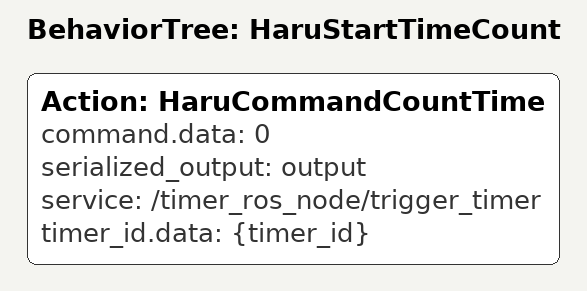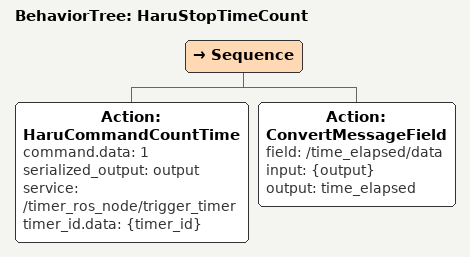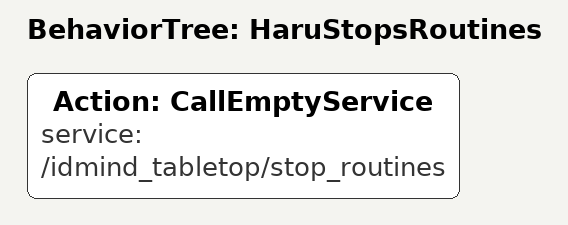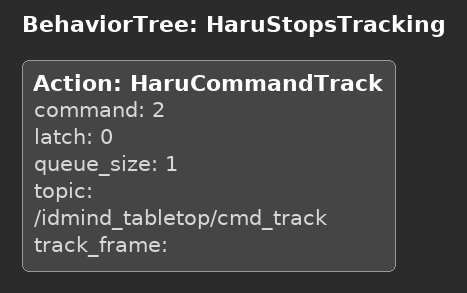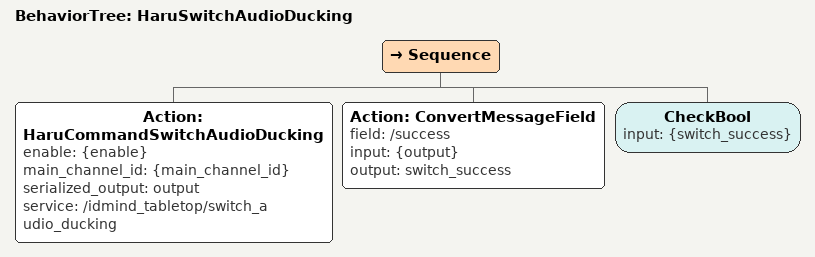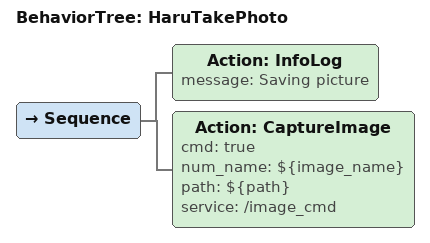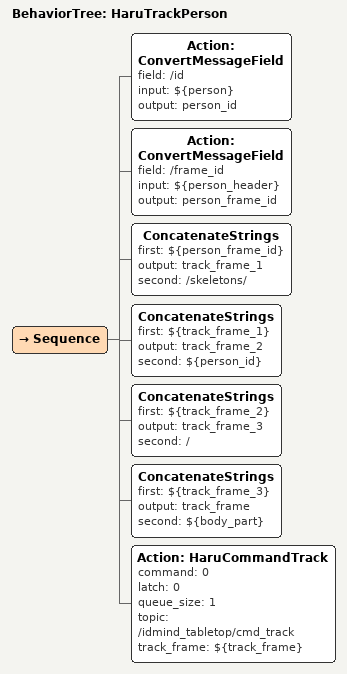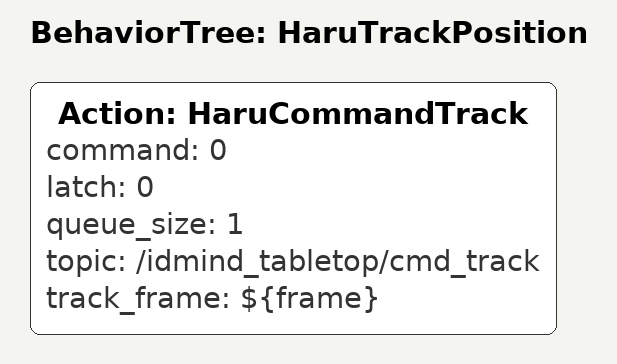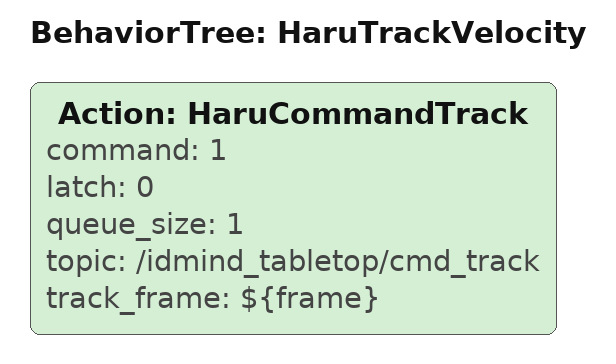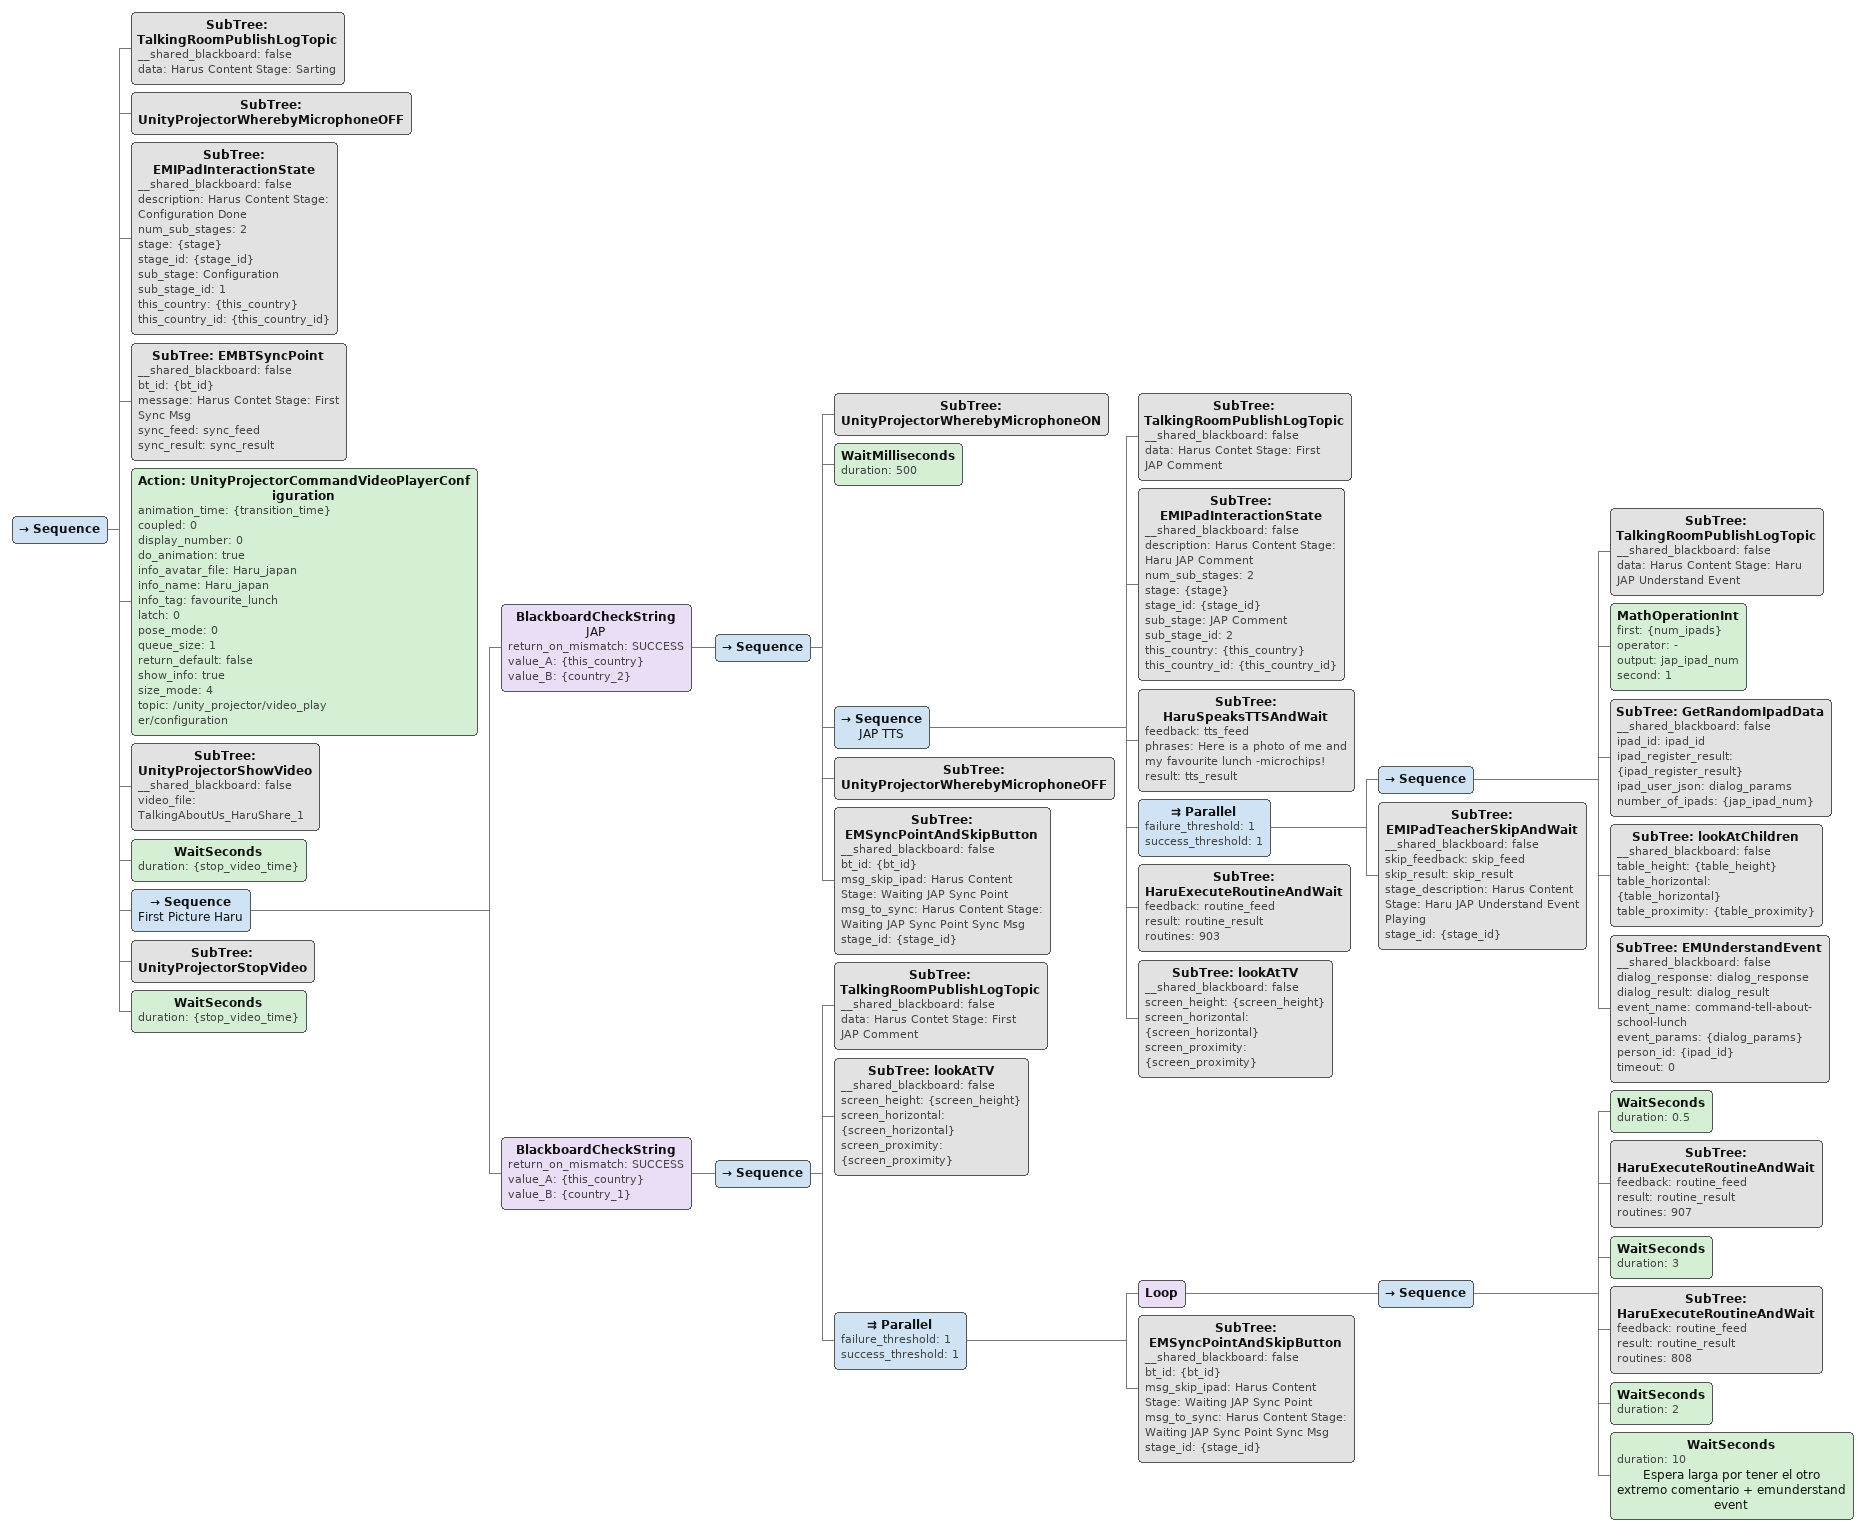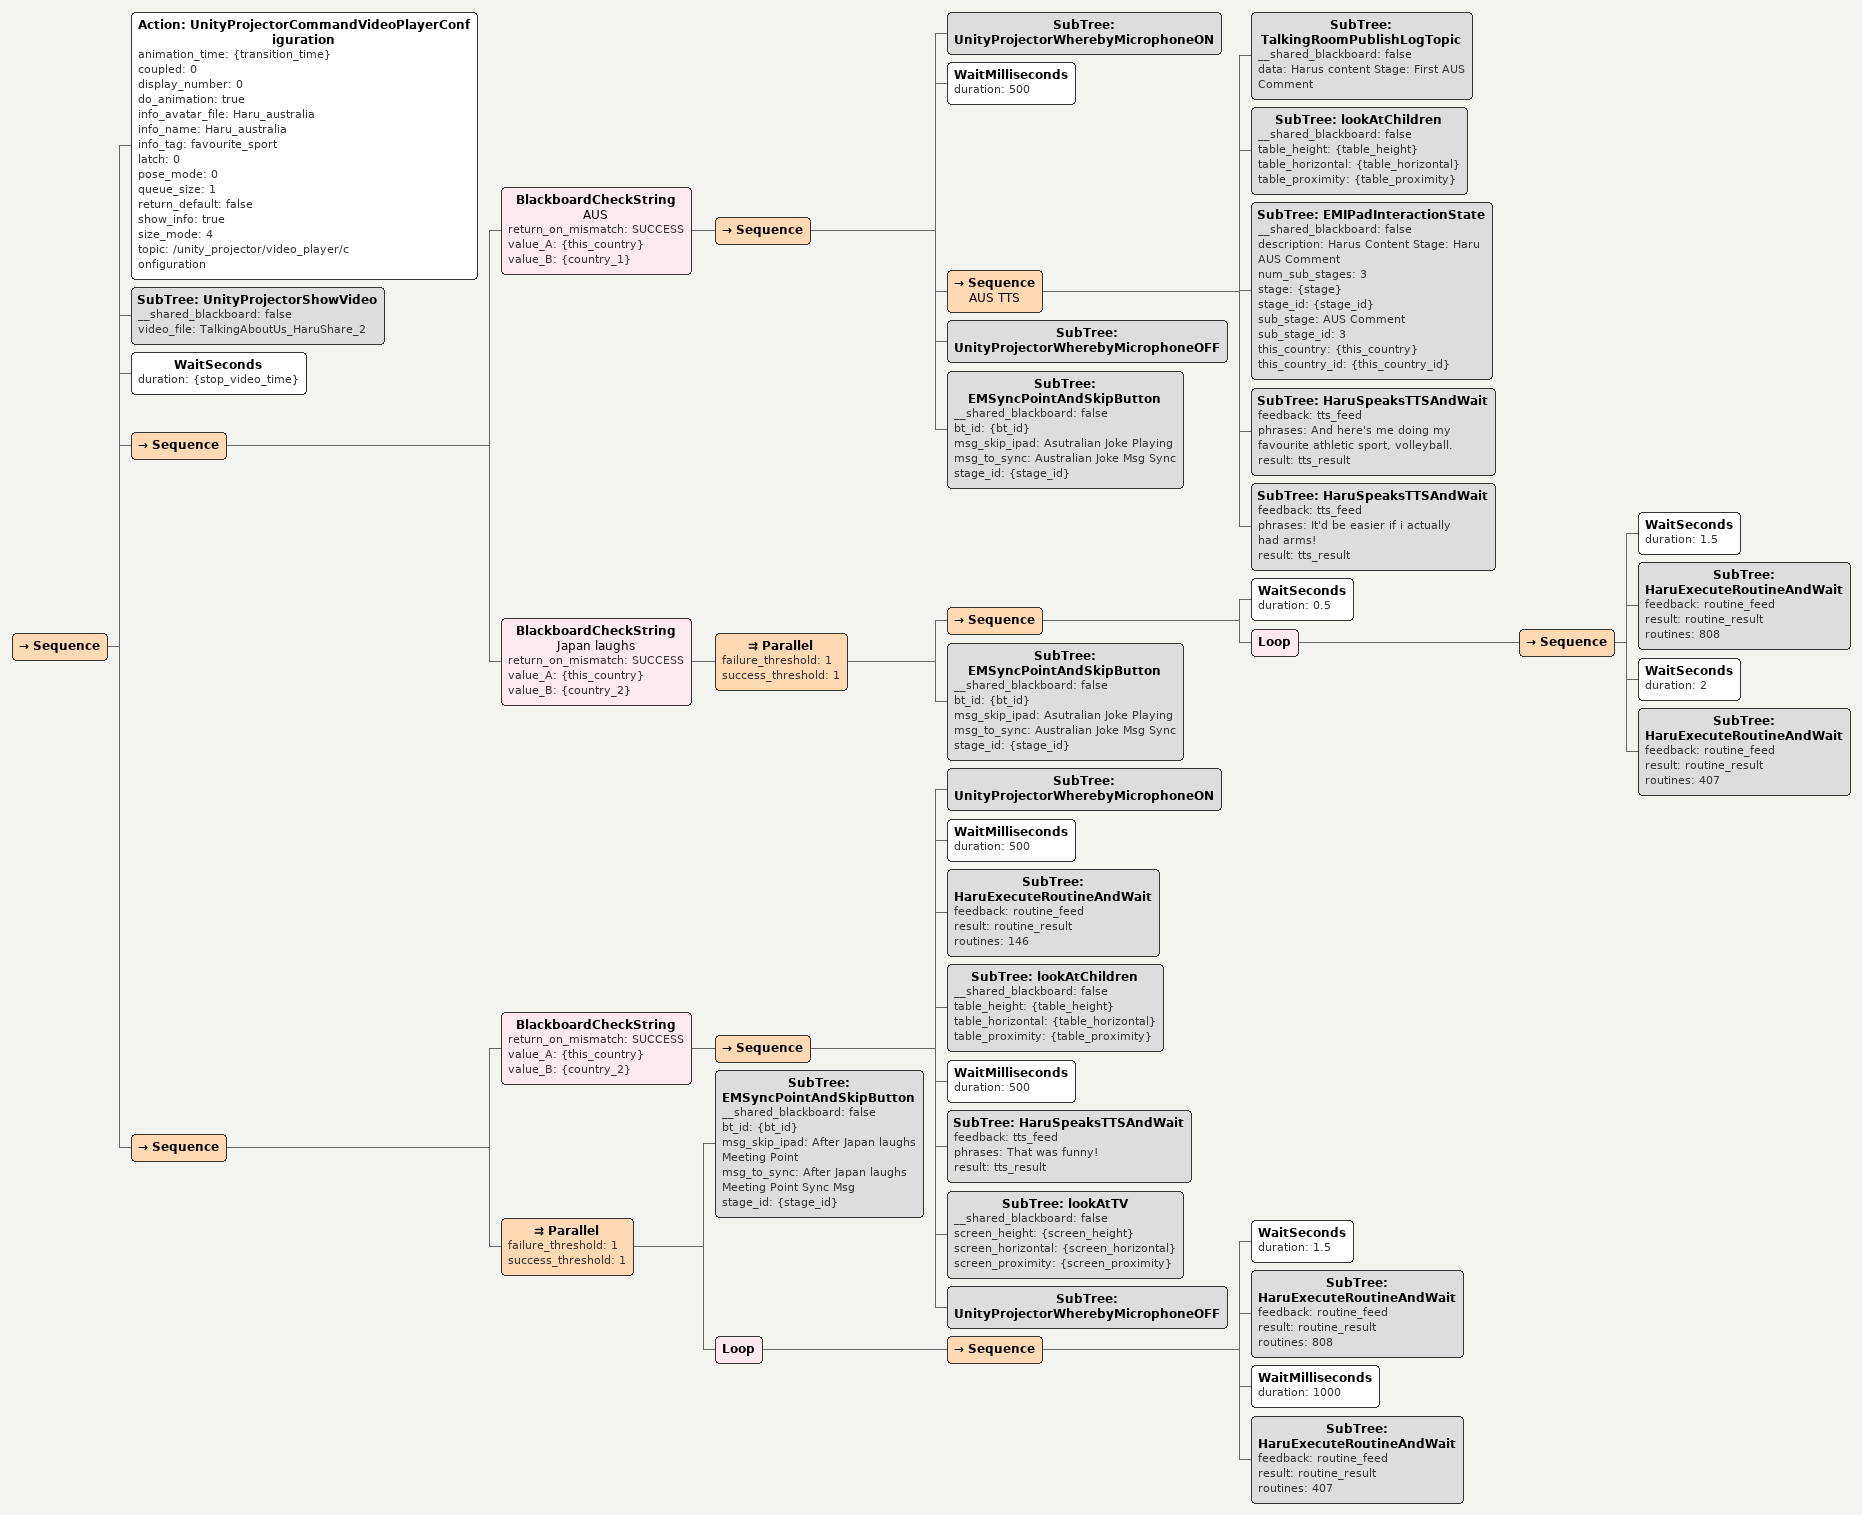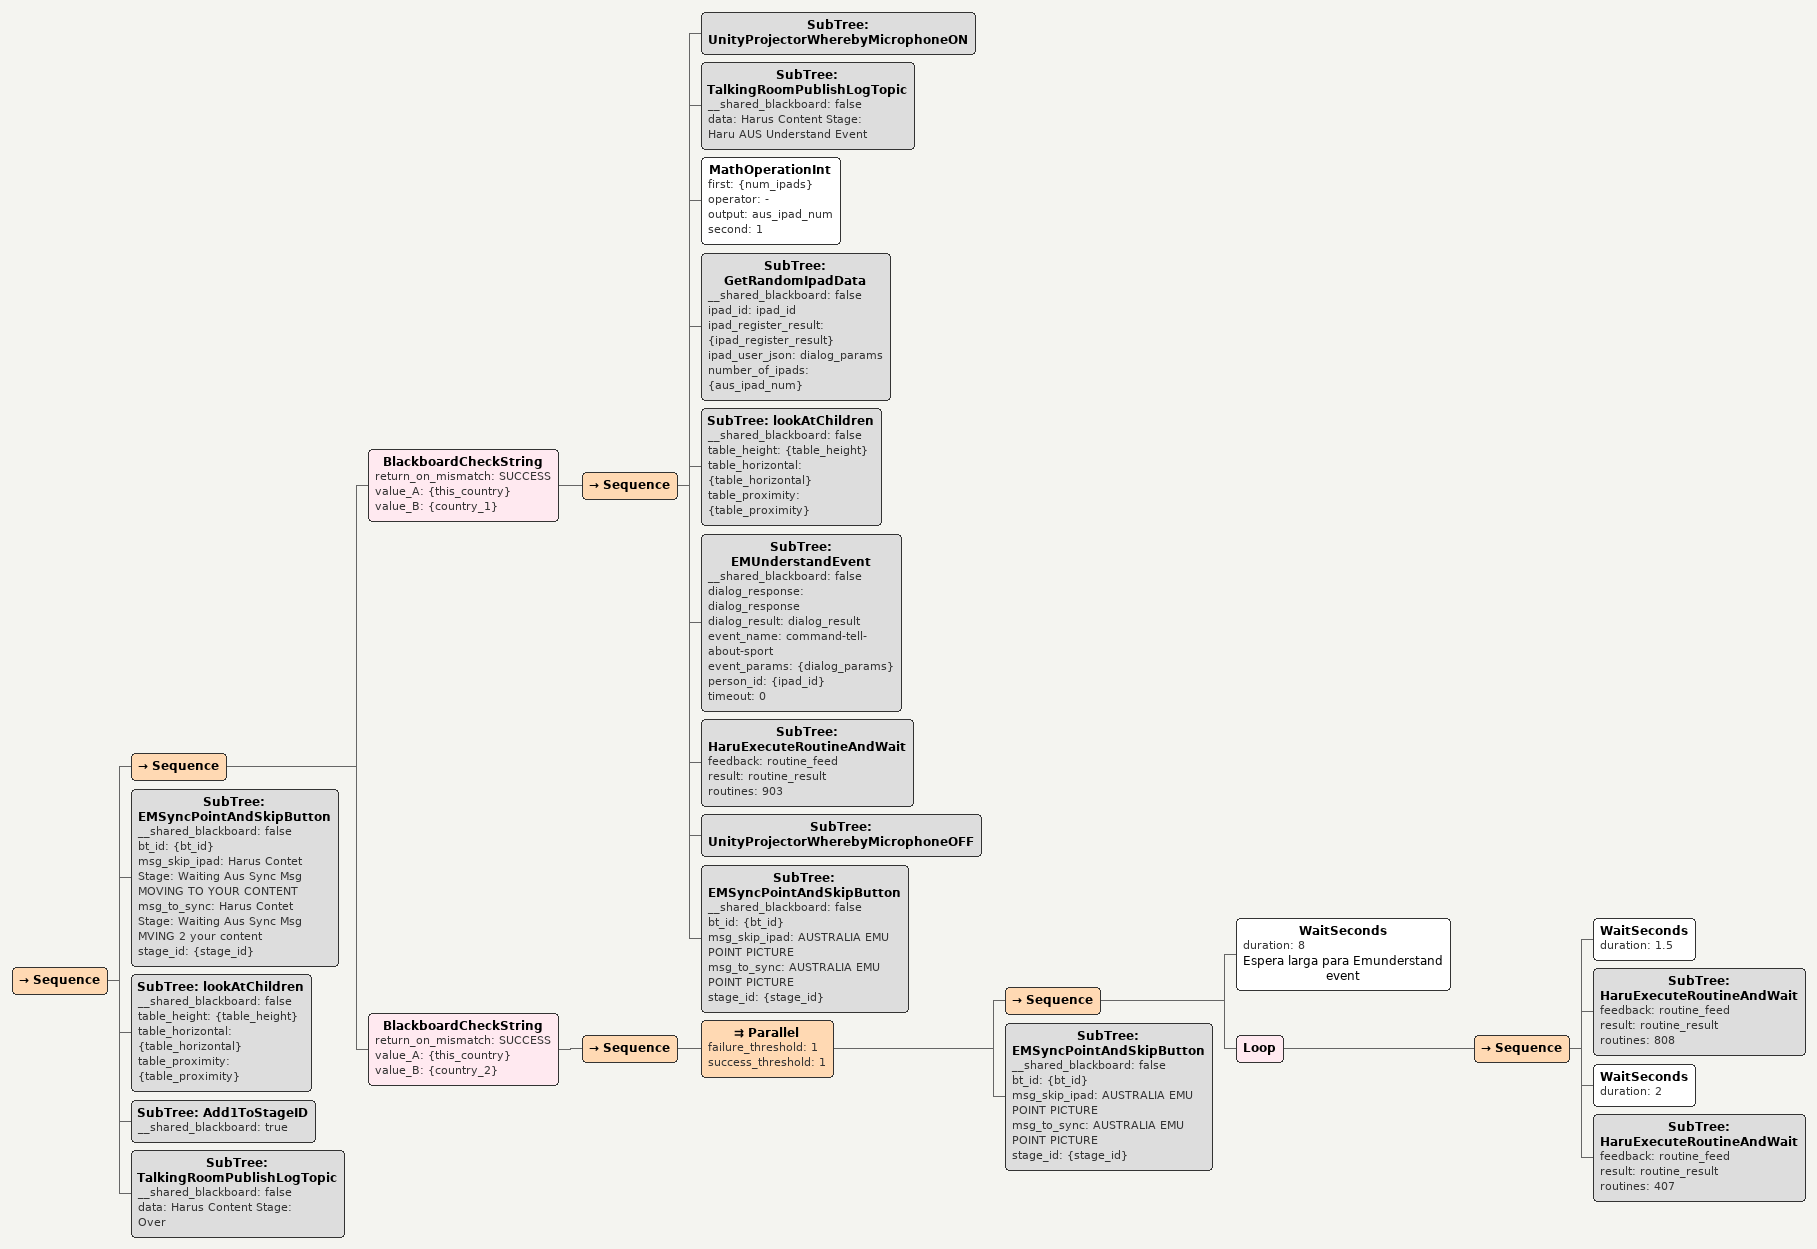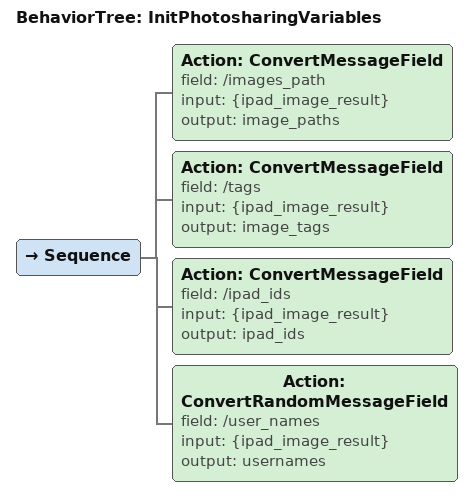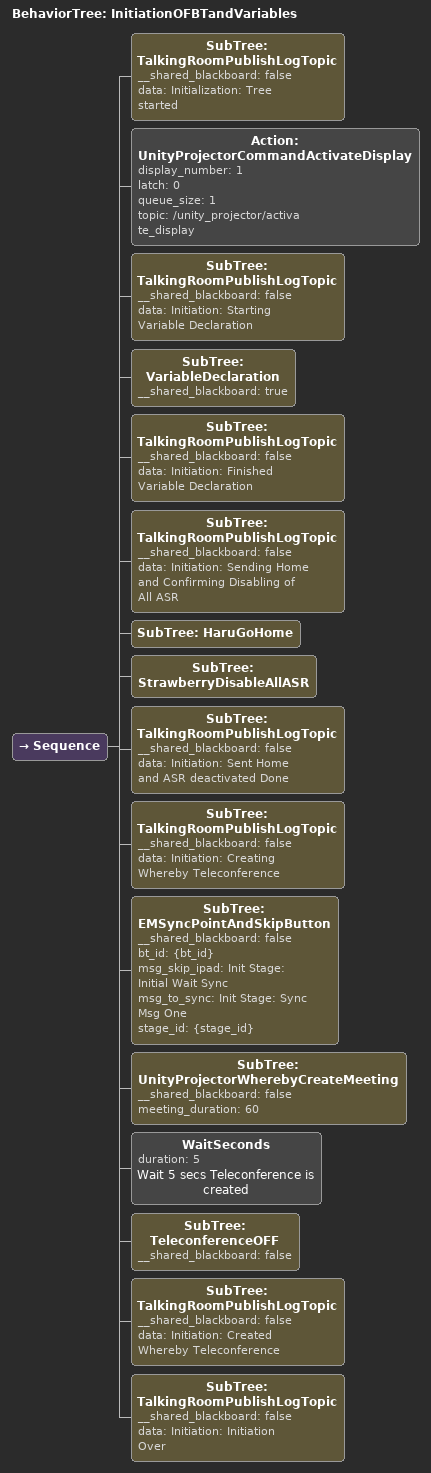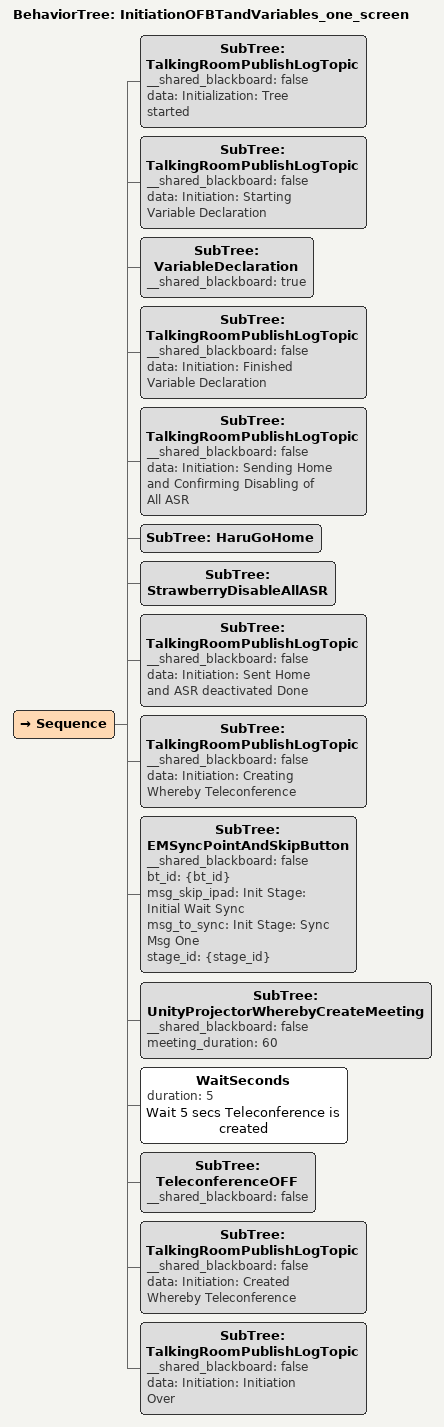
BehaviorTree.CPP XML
<BehaviorTree ID="HaruStartTimeCount">
    <Action ID="HaruCommandCountTime" command.data="0" serialized_output="output" service="/timer_ros_node/trigger_timer" timer_id.data="{timer_id}"/>
</BehaviorTree>

<BehaviorTree ID="HaruStopTimeCount">
    <Sequence>
        <Action ID="HaruCommandCountTime" command.data="1" serialized_output="output" service="/timer_ros_node/trigger_timer" timer_id.data="{timer_id}"/>
        <Action ID="ConvertMessageField" field="/time_elapsed/data" input="{output}" output="time_elapsed"/>
    </Sequence>
</BehaviorTree>

<BehaviorTree ID="HaruStopsRoutines">
    <Action ID="CallEmptyService" service="/idmind_tabletop/stop_routines"/>
</BehaviorTree>

<BehaviorTree ID="HaruStopsTracking">
    <Action ID="HaruCommandTrack" command="2" latch="0" queue_size="1" topic="/idmind_tabletop/cmd_track" track_frame=""/>
</BehaviorTree>

<BehaviorTree ID="HaruSwitchAudioDucking">
    <Sequence>
        <Action ID="HaruCommandSwitchAudioDucking" enable="{enable}" main_channel_id="{main_channel_id}" serialized_output="output" service="/idmind_tabletop/switch_audio_ducking"/>
        <Action ID="ConvertMessageField" field="/success" input="{output}" output="switch_success"/>
        <CheckBool input="{switch_success}"/>
    </Sequence>
</BehaviorTree>

<BehaviorTree ID="HaruTakePhoto">
    <Sequence>
        <Action ID="InfoLog" message="Saving picture"/>
        <Action ID="CaptureImage" cmd="true" num_name="${image_name}" path="${path}" service="/image_cmd"/>
    </Sequence>
</BehaviorTree>

<BehaviorTree ID="HaruTrackPerson">
    <Sequence>
        <Action ID="ConvertMessageField" field="/id" input="${person}" output="person_id"/>
        <Action ID="ConvertMessageField" field="/frame_id" input="${person_header}" output="person_frame_id"/>
        <ConcatenateStrings first="${person_frame_id}" output="track_frame_1" second="/skeletons/"/>
        <ConcatenateStrings first="${track_frame_1}" output="track_frame_2" second="${person_id}"/>
        <ConcatenateStrings first="${track_frame_2}" output="track_frame_3" second="/"/>
        <ConcatenateStrings first="${track_frame_3}" output="track_frame" second="${body_part}"/>
        <Action ID="HaruCommandTrack" command="0" latch="0" queue_size="1" topic="/idmind_tabletop/cmd_track" track_frame="${track_frame}"/>
    </Sequence>
</BehaviorTree>

<BehaviorTree ID="HaruTrackPosition">
    <Action ID="HaruCommandTrack" command="0" latch="0" queue_size="1" topic="/idmind_tabletop/cmd_track" track_frame="${frame}"/>
</BehaviorTree>

<BehaviorTree ID="HaruTrackVelocity">
    <Action ID="HaruCommandTrack" command="1" latch="0" queue_size="1" topic="/idmind_tabletop/cmd_track" track_frame="${frame}"/>
</BehaviorTree>

<Sequence>
    <SubTree ID="TalkingRoomPublishLogTopic" __shared_blackboard="false" data="Harus Content Stage: Sarting"/>
    <SubTree ID="UnityProjectorWherebyMicrophoneOFF"/>
    <SubTree ID="EMIPadInteractionState" __shared_blackboard="false" description="Harus Content Stage: Configuration Done" num_sub_stages="2" stage="{stage}" stage_id="{stage_id}" sub_stage="Configuration" sub_stage_id="1" this_country="{this_country}" this_country_id="{this_country_id}"/>
    <SubTree ID="EMBTSyncPoint" __shared_blackboard="false" bt_id="{bt_id}" message="Harus Contet Stage: First Sync Msg" sync_feed="sync_feed" sync_result="sync_result"/>
    <Action ID="UnityProjectorCommandVideoPlayerConfiguration" animation_time="{transition_time}" coupled="0" display_number="0" do_animation="true" info_avatar_file="Haru_japan" info_name="Haru_japan" info_tag="favourite_lunch" latch="0" pose_mode="0" queue_size="1" return_default="false" show_info="true" size_mode="4" topic="/unity_projector/video_player/configuration"/>
    <SubTree ID="UnityProjectorShowVideo" __shared_blackboard="false" video_file="TalkingAboutUs_HaruShare_1"/>
    <WaitSeconds duration="{stop_video_time}"/>
    <Sequence name="First Picture Haru">
        <BlackboardCheckString name="JAP" return_on_mismatch="SUCCESS" value_A="{this_country}" value_B="{country_2}">
            <Sequence>
                <SubTree ID="UnityProjectorWherebyMicrophoneON"/>
                <WaitMilliseconds duration="500"/>
                <Sequence name="JAP TTS">
                    <SubTree ID="TalkingRoomPublishLogTopic" __shared_blackboard="false" data="Harus Contet Stage: First JAP Comment"/>
                    <SubTree ID="EMIPadInteractionState" __shared_blackboard="false" description="Harus Content Stage: Haru JAP Comment" num_sub_stages="2" stage="{stage}" stage_id="{stage_id}" sub_stage="JAP Comment" sub_stage_id="2" this_country="{this_country}" this_country_id="{this_country_id}"/>
                    <SubTree ID="HaruSpeaksTTSAndWait" feedback="tts_feed" phrases="Here is a photo of me and my favourite lunch -microchips!" result="tts_result"/>
                    <Parallel failure_threshold="1" success_threshold="1">
                        <Sequence>
                            <SubTree ID="TalkingRoomPublishLogTopic" __shared_blackboard="false" data="Harus Content Stage: Haru JAP Understand Event"/>
                            <MathOperationInt first="{num_ipads}" operator="-" output="jap_ipad_num" second="1"/>
                            <SubTree ID="GetRandomIpadData" __shared_blackboard="false" ipad_id="ipad_id" ipad_register_result="{ipad_register_result}" ipad_user_json="dialog_params" number_of_ipads="{jap_ipad_num}"/>
                            <SubTree ID="lookAtChildren" __shared_blackboard="false" table_height="{table_height}" table_horizontal="{table_horizontal}" table_proximity="{table_proximity}"/>
                            <SubTree ID="EMUnderstandEvent" __shared_blackboard="false" dialog_response="dialog_response" dialog_result="dialog_result" event_name="command-tell-about-school-lunch" event_params="{dialog_params}" person_id="{ipad_id}" timeout="0"/>
                        </Sequence>
                        <SubTree ID="EMIPadTeacherSkipAndWait" __shared_blackboard="false" skip_feedback="skip_feed" skip_result="skip_result" stage_description="Harus Content Stage: Haru JAP Understand Event Playing" stage_id="{stage_id}"/>
                    </Parallel>
                    <SubTree ID="HaruExecuteRoutineAndWait" feedback="routine_feed" result="routine_result" routines="903"/>
                    <SubTree ID="lookAtTV" __shared_blackboard="false" screen_height="{screen_height}" screen_horizontal="{screen_horizontal}" screen_proximity="{screen_proximity}"/>
                </Sequence>
                <SubTree ID="UnityProjectorWherebyMicrophoneOFF"/>
                <SubTree ID="EMSyncPointAndSkipButton" __shared_blackboard="false" bt_id="{bt_id}" msg_skip_ipad="Harus Content Stage: Waiting JAP Sync Point" msg_to_sync="Harus Content Stage: Waiting JAP Sync Point Sync Msg" stage_id="{stage_id}"/>
            </Sequence>
        </BlackboardCheckString>
        <BlackboardCheckString return_on_mismatch="SUCCESS" value_A="{this_country}" value_B="{country_1}">
            <Sequence>
                <SubTree ID="TalkingRoomPublishLogTopic" __shared_blackboard="false" data="Harus Contet Stage: First JAP Comment"/>
                <SubTree ID="lookAtTV" __shared_blackboard="false" screen_height="{screen_height}" screen_horizontal="{screen_horizontal}" screen_proximity="{screen_proximity}"/>
                <Parallel failure_threshold="1" success_threshold="1">
                    <Loop>
                        <Sequence>
                            <WaitSeconds duration="0.5"/>
                            <SubTree ID="HaruExecuteRoutineAndWait" feedback="routine_feed" result="routine_result" routines="907"/>
                            <WaitSeconds duration="3"/>
                            <SubTree ID="HaruExecuteRoutineAndWait" feedback="routine_feed" result="routine_result" routines="808"/>
                            <WaitSeconds duration="2"/>
                            <WaitSeconds duration="10" name="Espera larga por tener el otro extremo comentario + emunderstand event"/>
                        </Sequence>
                    </Loop>
                    <SubTree ID="EMSyncPointAndSkipButton" __shared_blackboard="false" bt_id="{bt_id}" msg_skip_ipad="Harus Content Stage: Waiting JAP Sync Point" msg_to_sync="Harus Content Stage: Waiting JAP Sync Point Sync Msg" stage_id="{stage_id}"/>
                </Parallel>
            </Sequence>
        </BlackboardCheckString>
    </Sequence>
    <SubTree ID="UnityProjectorStopVideo"/>
    <WaitSeconds duration="{stop_video_time}"/>
</Sequence>

<Sequence>
    <Action ID="UnityProjectorCommandVideoPlayerConfiguration" animation_time="{transition_time}" coupled="0" display_number="0" do_animation="true" info_avatar_file="Haru_australia" info_name="Haru_australia" info_tag="favourite_sport" latch="0" pose_mode="0" queue_size="1" return_default="false" show_info="true" size_mode="4" topic="/unity_projector/video_player/configuration"/>
    <SubTree ID="UnityProjectorShowVideo" __shared_blackboard="false" video_file="TalkingAboutUs_HaruShare_2"/>
    <WaitSeconds duration="{stop_video_time}"/>
    <Sequence>
        <BlackboardCheckString name="AUS" return_on_mismatch="SUCCESS" value_A="{this_country}" value_B="{country_1}">
            <Sequence>
                <SubTree ID="UnityProjectorWherebyMicrophoneON"/>
                <WaitMilliseconds duration="500"/>
                <Sequence name="AUS TTS">
                    <SubTree ID="TalkingRoomPublishLogTopic" __shared_blackboard="false" data="Harus content Stage: First AUS Comment"/>
                    <SubTree ID="lookAtChildren" __shared_blackboard="false" table_height="{table_height}" table_horizontal="{table_horizontal}" table_proximity="{table_proximity}"/>
                    <SubTree ID="EMIPadInteractionState" __shared_blackboard="false" description="Harus Content Stage: Haru AUS Comment" num_sub_stages="3" stage="{stage}" stage_id="{stage_id}" sub_stage="AUS Comment" sub_stage_id="3" this_country="{this_country}" this_country_id="{this_country_id}"/>
                    <SubTree ID="HaruSpeaksTTSAndWait" feedback="tts_feed" phrases="And here's me doing my favourite athletic sport, volleyball." result="tts_result"/>
                    <SubTree ID="HaruSpeaksTTSAndWait" feedback="tts_feed" phrases="It'd be easier if i actually had arms!" result="tts_result"/>
                </Sequence>
                <SubTree ID="UnityProjectorWherebyMicrophoneOFF"/>
                <SubTree ID="EMSyncPointAndSkipButton" __shared_blackboard="false" bt_id="{bt_id}" msg_skip_ipad="Asutralian Joke Playing" msg_to_sync="Australian Joke Msg Sync" stage_id="{stage_id}"/>
            </Sequence>
        </BlackboardCheckString>
        <BlackboardCheckString name="Japan laughs" return_on_mismatch="SUCCESS" value_A="{this_country}" value_B="{country_2}">
            <Parallel failure_threshold="1" success_threshold="1">
                <Sequence>
                    <WaitSeconds duration="0.5"/>
                    <Loop>
                        <Sequence>
                            <WaitSeconds duration="1.5"/>
                            <SubTree ID="HaruExecuteRoutineAndWait" feedback="routine_feed" result="routine_result" routines="808"/>
                            <WaitSeconds duration="2"/>
                            <SubTree ID="HaruExecuteRoutineAndWait" feedback="routine_feed" result="routine_result" routines="407"/>
                        </Sequence>
                    </Loop>
                </Sequence>
                <SubTree ID="EMSyncPointAndSkipButton" __shared_blackboard="false" bt_id="{bt_id}" msg_skip_ipad="Asutralian Joke Playing" msg_to_sync="Australian Joke Msg Sync" stage_id="{stage_id}"/>
            </Parallel>
        </BlackboardCheckString>
    </Sequence>
    <Sequence>
        <BlackboardCheckString return_on_mismatch="SUCCESS" value_A="{this_country}" value_B="{country_2}">
            <Sequence>
                <SubTree ID="UnityProjectorWherebyMicrophoneON"/>
                <WaitMilliseconds duration="500"/>
                <SubTree ID="HaruExecuteRoutineAndWait" feedback="routine_feed" result="routine_result" routines="146"/>
                <SubTree ID="lookAtChildren" __shared_blackboard="false" table_height="{table_height}" table_horizontal="{table_horizontal}" table_proximity="{table_proximity}"/>
                <WaitMilliseconds duration="500"/>
                <SubTree ID="HaruSpeaksTTSAndWait" feedback="tts_feed" phrases="That was funny!" result="tts_result"/>
                <SubTree ID="lookAtTV" __shared_blackboard="false" screen_height="{screen_height}" screen_horizontal="{screen_horizontal}" screen_proximity="{screen_proximity}"/>
                <SubTree ID="UnityProjectorWherebyMicrophoneOFF"/>
            </Sequence>
        </BlackboardCheckString>
        <Parallel failure_threshold="1" success_threshold="1">
            <SubTree ID="EMSyncPointAndSkipButton" __shared_blackboard="false" bt_id="{bt_id}" msg_skip_ipad="After Japan laughs Meeting Point" msg_to_sync="After Japan laughs Meeting Point Sync Msg" stage_id="{stage_id}"/>
            <Loop>
                <Sequence>
                    <WaitSeconds duration="1.5"/>
                    <SubTree ID="HaruExecuteRoutineAndWait" feedback="routine_feed" result="routine_result" routines="808"/>
                    <WaitMilliseconds duration="1000"/>
                    <SubTree ID="HaruExecuteRoutineAndWait" feedback="routine_feed" result="routine_result" routines="407"/>
                </Sequence>
            </Loop>
        </Parallel>
    </Sequence>
</Sequence>

<Sequence>
    <Sequence>
        <BlackboardCheckString return_on_mismatch="SUCCESS" value_A="{this_country}" value_B="{country_1}">
            <Sequence>
                <SubTree ID="UnityProjectorWherebyMicrophoneON"/>
                <SubTree ID="TalkingRoomPublishLogTopic" __shared_blackboard="false" data="Harus Content Stage: Haru AUS Understand Event"/>
                <MathOperationInt first="{num_ipads}" operator="-" output="aus_ipad_num" second="1"/>
                <SubTree ID="GetRandomIpadData" __shared_blackboard="false" ipad_id="ipad_id" ipad_register_result="{ipad_register_result}" ipad_user_json="dialog_params" number_of_ipads="{aus_ipad_num}"/>
                <SubTree ID="lookAtChildren" __shared_blackboard="false" table_height="{table_height}" table_horizontal="{table_horizontal}" table_proximity="{table_proximity}"/>
                <SubTree ID="EMUnderstandEvent" __shared_blackboard="false" dialog_response="dialog_response" dialog_result="dialog_result" event_name="command-tell-about-sport" event_params="{dialog_params}" person_id="{ipad_id}" timeout="0"/>
                <SubTree ID="HaruExecuteRoutineAndWait" feedback="routine_feed" result="routine_result" routines="903"/>
                <SubTree ID="UnityProjectorWherebyMicrophoneOFF"/>
                <SubTree ID="EMSyncPointAndSkipButton" __shared_blackboard="false" bt_id="{bt_id}" msg_skip_ipad="AUSTRALIA EMU POINT PICTURE" msg_to_sync="AUSTRALIA EMU POINT PICTURE" stage_id="{stage_id}"/>
            </Sequence>
        </BlackboardCheckString>
        <BlackboardCheckString return_on_mismatch="SUCCESS" value_A="{this_country}" value_B="{country_2}">
            <Sequence>
                <Parallel failure_threshold="1" success_threshold="1">
                    <Sequence>
                        <WaitSeconds duration="8" name="Espera larga para Emunderstand event"/>
                        <Loop>
                            <Sequence>
                                <WaitSeconds duration="1.5"/>
                                <SubTree ID="HaruExecuteRoutineAndWait" feedback="routine_feed" result="routine_result" routines="808"/>
                                <WaitSeconds duration="2"/>
                                <SubTree ID="HaruExecuteRoutineAndWait" feedback="routine_feed" result="routine_result" routines="407"/>
                            </Sequence>
                        </Loop>
                    </Sequence>
                    <SubTree ID="EMSyncPointAndSkipButton" __shared_blackboard="false" bt_id="{bt_id}" msg_skip_ipad="AUSTRALIA EMU POINT PICTURE" msg_to_sync="AUSTRALIA EMU POINT PICTURE" stage_id="{stage_id}"/>
                </Parallel>
            </Sequence>
        </BlackboardCheckString>
    </Sequence>
    <SubTree ID="EMSyncPointAndSkipButton" __shared_blackboard="false" bt_id="{bt_id}" msg_skip_ipad="Harus Contet Stage: Waiting Aus Sync Msg MOVING TO YOUR CONTENT " msg_to_sync="Harus Contet Stage: Waiting Aus Sync Msg MVING 2 your content" stage_id="{stage_id}"/>
    <SubTree ID="lookAtChildren" __shared_blackboard="false" table_height="{table_height}" table_horizontal="{table_horizontal}" table_proximity="{table_proximity}"/>
    <SubTree ID="Add1ToStageID" __shared_blackboard="true"/>
    <SubTree ID="TalkingRoomPublishLogTopic" __shared_blackboard="false" data="Harus Content Stage: Over"/>
</Sequence>

<BehaviorTree ID="InitPhotosharingVariables">
    <Sequence>
        <Action ID="ConvertMessageField" field="/images_path" input="{ipad_image_result}" output="image_paths"/>
        <Action ID="ConvertMessageField" field="/tags" input="{ipad_image_result}" output="image_tags"/>
        <Action ID="ConvertMessageField" field="/ipad_ids" input="{ipad_image_result}" output="ipad_ids"/>
        <Action ID="ConvertRandomMessageField" field="/user_names" input="{ipad_image_result}" output="usernames"/>
    </Sequence>
</BehaviorTree>

<BehaviorTree ID="InitiationOFBTandVariables">
    <Sequence>
        <SubTree ID="TalkingRoomPublishLogTopic" __shared_blackboard="false" data="Initialization: Tree started"/>
        <Action ID="UnityProjectorCommandActivateDisplay" display_number="1" latch="0" queue_size="1" topic="/unity_projector/activate_display"/>
        <SubTree ID="TalkingRoomPublishLogTopic" __shared_blackboard="false" data="Initiation: Starting Variable Declaration"/>
        <SubTree ID="VariableDeclaration" __shared_blackboard="true"/>
        <SubTree ID="TalkingRoomPublishLogTopic" __shared_blackboard="false" data="Initiation: Finished Variable Declaration"/>
        <SubTree ID="TalkingRoomPublishLogTopic" __shared_blackboard="false" data="Initiation: Sending Home and Confirming Disabling of All ASR"/>
        <SubTree ID="HaruGoHome"/>
        <SubTree ID="StrawberryDisableAllASR"/>
        <SubTree ID="TalkingRoomPublishLogTopic" __shared_blackboard="false" data="Initiation: Sent Home and ASR deactivated Done"/>
        <SubTree ID="TalkingRoomPublishLogTopic" __shared_blackboard="false" data="Initiation: Creating Whereby Teleconference"/>
        <SubTree ID="EMSyncPointAndSkipButton" __shared_blackboard="false" bt_id="{bt_id}" msg_skip_ipad="Init Stage: Initial Wait Sync" msg_to_sync="Init Stage: Sync Msg One" stage_id="{stage_id}"/>
        <SubTree ID="UnityProjectorWherebyCreateMeeting" __shared_blackboard="false" meeting_duration="60"/>
        <WaitSeconds duration="5" name="Wait 5 secs Teleconference is created"/>
        <SubTree ID="TeleconferenceOFF" __shared_blackboard="false"/>
        <SubTree ID="TalkingRoomPublishLogTopic" __shared_blackboard="false" data="Initiation: Created Whereby Teleconference"/>
        <SubTree ID="TalkingRoomPublishLogTopic" __shared_blackboard="false" data="Initiation: Initiation Over"/>
    </Sequence>
</BehaviorTree>

<BehaviorTree ID="InitiationOFBTandVariables_one_screen">
    <Sequence>
        <SubTree ID="TalkingRoomPublishLogTopic" __shared_blackboard="false" data="Initialization: Tree started"/>
        <SubTree ID="TalkingRoomPublishLogTopic" __shared_blackboard="false" data="Initiation: Starting Variable Declaration"/>
        <SubTree ID="VariableDeclaration" __shared_blackboard="true"/>
        <SubTree ID="TalkingRoomPublishLogTopic" __shared_blackboard="false" data="Initiation: Finished Variable Declaration"/>
        <SubTree ID="TalkingRoomPublishLogTopic" __shared_blackboard="false" data="Initiation: Sending Home and Confirming Disabling of All ASR"/>
        <SubTree ID="HaruGoHome"/>
        <SubTree ID="StrawberryDisableAllASR"/>
        <SubTree ID="TalkingRoomPublishLogTopic" __shared_blackboard="false" data="Initiation: Sent Home and ASR deactivated Done"/>
        <SubTree ID="TalkingRoomPublishLogTopic" __shared_blackboard="false" data="Initiation: Creating Whereby Teleconference"/>
        <SubTree ID="EMSyncPointAndSkipButton" __shared_blackboard="false" bt_id="{bt_id}" msg_skip_ipad="Init Stage: Initial Wait Sync" msg_to_sync="Init Stage: Sync Msg One" stage_id="{stage_id}"/>
        <SubTree ID="UnityProjectorWherebyCreateMeeting" __shared_blackboard="false" meeting_duration="60"/>
        <WaitSeconds duration="5" name="Wait 5 secs Teleconference is created"/>
        <SubTree ID="TeleconferenceOFF" __shared_blackboard="false"/>
        <SubTree ID="TalkingRoomPublishLogTopic" __shared_blackboard="false" data="Initiation: Created Whereby Teleconference"/>
        <SubTree ID="TalkingRoomPublishLogTopic" __shared_blackboard="false" data="Initiation: Initiation Over"/>
    </Sequence>
</BehaviorTree>
